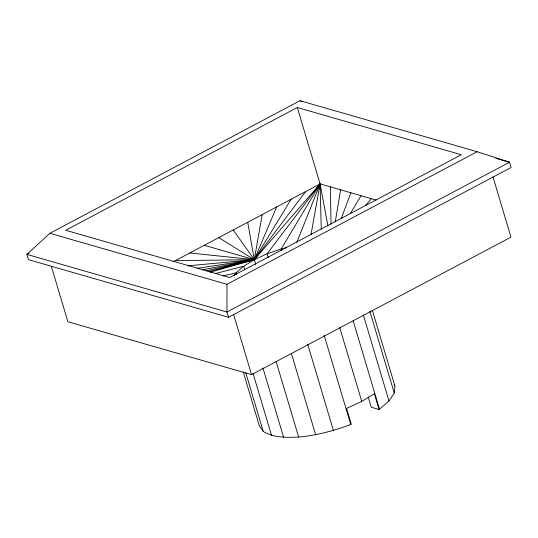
<?xml version="1.0" encoding="UTF-8"?>
<svg xmlns="http://www.w3.org/2000/svg" width="538" height="538" viewBox="0 0 538 538"><rect width="100%" height="100%" fill="white"/><g stroke="black" fill="none" stroke-linecap="round" stroke-linejoin="round"><path stroke-width="0.81" d="M477.125 151.723L226.982 284.313L226.955 312.02L228.529 317.286L511.1 167.513L509.526 162.241L477.125 151.723L300.022 100.707L49.879 233.297L26.9 254.393L28.474 259.659L228.529 317.286M368.187 396.97L371.254 407.239L379.075 409.492L388.994 400.985L394.253 393.076L394.932 386.049L372.363 310.339M335.268 221.918L340.594 189.813M262.194 214.601L254.299 259.699L255.738 264.514M311.018 234.581L320.097 183.909L297.319 107.506L65.703 230.277L229.686 277.514L461.301 154.742L297.319 107.506M341.287 218.475L350.843 192.765M296.841 242.349L320.097 183.909L376.069 200.028M276.666 206.928L254.299 259.699L243.701 266.209L236 272.901L234.292 275.469M350.346 213.559L361.092 195.718M291.145 199.255L254.299 259.699L210.028 272.241M305.618 191.582L254.299 259.699L208.166 271.677M365.329 205.644L371.341 198.67M243.21 371.785L259.296 425.746L263.237 431.422C273.815 437.993 286.68 437.495 298.651 437.085C316.526 435.356 333.997 430.884 350.742 424.475L351.28 424.226L346.566 408.423L361.758 401.429L374.361 393.688L379.075 409.492M29.126 253.21L26.9 254.393L226.955 312.02L509.526 162.241L495.814 158.293M173.162 261.784L320.097 183.909L327.918 225.987M51.366 266.323L67.882 321.744L251.542 374.65L510.952 237.15L492.996 176.908M215.261 273.62L243.701 266.209L244.655 269.417M286.781 247.601L281.166 248.959L267.083 253.815L254.299 259.699L206.236 270.802M222.961 275.886L236 272.901L236.478 274.501M202.55 269.827L254.299 259.699L320.097 183.909L321.26 229.154M197.022 268.341L254.299 259.699L247.715 222.275M187.554 265.846L254.299 259.699L233.236 229.941M175.334 260.634L254.299 259.699L218.764 237.614M189.813 252.961L254.299 259.699L204.285 245.288M49.879 233.297L226.982 284.313M300.022 100.707L302.934 101.911M394.058 384.784L394.932 386.049M369.761 310.924L394.253 393.076M363.305 314.804L388.994 400.985M353.103 320.621L379.519 409.223M339.767 327.662L361.758 401.429M324.091 335.073L350.742 424.475M281.643 250.567L281.166 248.959L320.097 183.909L267.083 253.815L268.274 257.83M307.716 344.266L333.405 430.447M291.388 353.399L315.638 434.744M276.081 361.375L298.651 437.085M262.961 368.026L283.607 437.293M253.042 373.345L271.529 435.363M233.586 314.407L251.542 374.65M245.711 372.626L263.237 431.422M330.345 186.861L331.052 224.211"/></g></svg>
